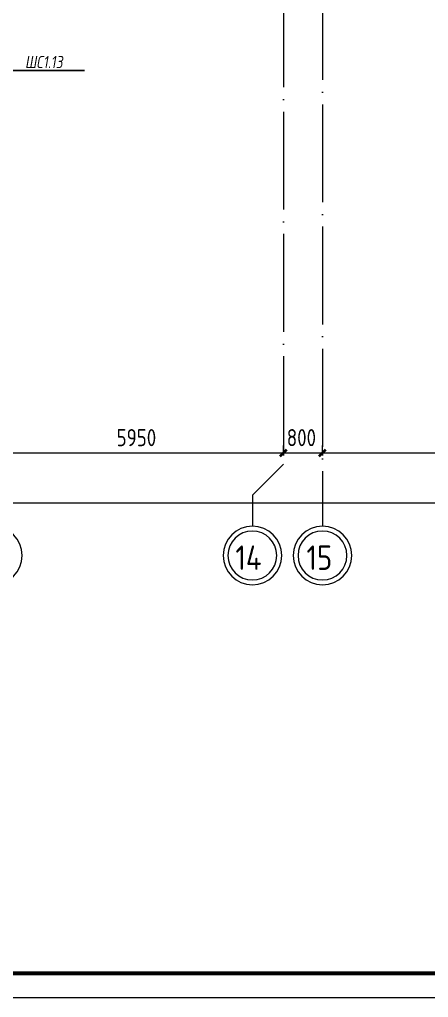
# Model space of a CAD drawing. Header units: millimetres. Extents: x -259793 to 1187961, y -549744 to 43070.
# Drawn here: x -28059 to -19685, y -43408 to -23410 of the extents above; entities that cross this region are included whole.
import ezdxf
from ezdxf import colors
from ezdxf.entities.mleader import LeaderData, LeaderLine
from ezdxf.math import Vec2, Vec3

# ---------------------------------------------------------------- set-up
doc = ezdxf.new("R2010")
doc.units = ezdxf.units.MM
doc.linetypes.add('ADSK_Линия сетки', pattern=[25, 20, -2.5, 0, -2.5])
for name, color, linetype, lineweight in [('RC-Выноски', 7, 'Continuous', 0), ('Оси', 252, 'Continuous', 9), ('ОФ_рамка', 8, 'Continuous', 60), ('Размеры', 7, 'Continuous', 9)]:
    doc.layers.add(name, color=color, linetype=linetype, lineweight=lineweight)
doc.styles.add('GOST Common_2', font='', dxfattribs={"width": 0.9, "height": 250})
doc.styles.add('GOST Common_4', font='', dxfattribs={"height": 7})
doc.styles.add('RubezhCAD', font='', dxfattribs={"oblique": 10})
doc.styles.get('GOST Common_2').set_extended_font_data('GOST type B')
doc.styles.get('GOST Common_4').set_extended_font_data('GOST 2.304 type A')
doc.styles.get('RubezhCAD').set_extended_font_data('GOST type A')

# ---------------------------------------------------------------- blocks, each defined once
blk = doc.blocks.new('А0')
at = {"layer": 'ОФ_рамка', "color": 0, "linetype": 'Continuous', "ltscale": 100}
blk.add_lwpolyline([(224168, -393217), (340568, -393217)], dxfattribs=at)
at = {"layer": 'ОФ_рамка', "color": 0, "linetype": 'Continuous', "lineweight": 5, "ltscale": 100}
blk.add_lwpolyline([(222168, -393717), (341068, -393717)], dxfattribs=at)
blk = doc.blocks.new('1 этаж')
at = {"layer": 'Оси', "color": 251, "linetype": 'ADSK_Линия сетки', "ltscale": 100, "true_color": 0x636466}
for p, q in [((-22656, 32207), (-22656, -32500)), ((-21856, -2644), (-21856, -33770))]:
    blk.add_line(p, q, dxfattribs=at)
at = {"layer": 'Оси', "color": 251, "ltscale": 100, "true_color": 0x636466}
for p, q in [((-22656, -32500), (-23291, -33135)), ((-23291, -33135), (-23291, -33770))]:
    blk.add_line(p, q, dxfattribs=at)
at = {"layer": 'Оси', "color": 251, "lineweight": 20, "true_color": 0x636466}
for centre, radius, start, end in [((-28606, -34370), 600, 0, 180), ((-23291, -34370), 600, 0, 180), ((-21856, -34370), 600, 0, 180), ((-23291, -34370), 500, 0, 180), ((-21856, -34370), 500, 0, 180), ((-28606, -34370), 600, 180, 0), ((-23291, -34370), 600, 180, 0), ((-23291, -34370), 500, 180, 0), ((-21856, -34370), 600, 180, 0), ((-21856, -34370), 500, 180, 0)]:
    blk.add_arc(centre, radius, start, end, dxfattribs=at)
at = {"layer": 'Размеры', "color": 251, "lineweight": 20, "true_color": 0x636466}
for p, q in [((-22656, -32273), (-22656, -32123)), ((-22656, -32273), (-22656, -32123)), ((-21856, -32273), (-21856, -32123)), ((-21856, -32273), (-21856, -32123)), ((-28606, -32273), (-22656, -32273)), ((-22656, -32273), (-22656, -32323)), ((-22656, -32273), (-21856, -32273)), ((-22656, -32273), (-22656, -32323)), ((-21856, -32273), (-21856, -32323)), ((-21856, -32273), (-16656, -32273)), ((-21856, -32273), (-21856, -32323)), ((-65606, -33291), (2294, -33291))]:
    blk.add_line(p, q, dxfattribs=at)
at = {"layer": 'Размеры', "color": 251, "lineweight": 40, "true_color": 0x636466}
for p, q in [((-22656, -32273), (-22727, -32343)), ((-22656, -32273), (-22727, -32343)), ((-22656, -32273), (-22585, -32202)), ((-22656, -32273), (-22585, -32202)), ((-21856, -32273), (-21927, -32343)), ((-21856, -32273), (-21927, -32343)), ((-21856, -32273), (-21785, -32202)), ((-21856, -32273), (-21785, -32202))]:
    blk.add_line(p, q, dxfattribs=at)
at = {"layer": 'Оси', "color": 251, "true_color": 0x636466, "style": 'GOST Common_2', "width": 0.9}
for s, p in [('14', (-23639, -34665)), ('15', (-22183, -34665))]:
    blk.add_text(s, height=500, dxfattribs=at).set_placement(p)
at = {"layer": 'Размеры', "color": 251, "lineweight": 20, "true_color": 0x636466, "char_height": 350, "attachment_point": 1, "line_spacing_factor": 1.022761, "style": 'GOST Common_4'}
for s, insert, width in [('5950', (-26072, -31785), 1059.58), ('800', (-22587, -31785), 794.69)]:
    blk.add_mtext(s, dxfattribs=dict(at, insert=insert, width=width))

msp = doc.modelspace()

# ---------------------------------------------------------------- block references
msp.add_blockref('1 этаж', (0, 0))
at = {"layer": 'ОФ_рамка', "color": 0, "lineweight": -2}
msp.add_blockref('А0', (-309601.58092, 350308.61874), dxfattribs=at)

# ---------------------------------------------------------------- next in the draw order: leaders
at = {"layer": 'RC-Выноски', "ltscale": 0.01}
ml = msp.add_multileader_mtext('Standard', dxfattribs=at)
ml.set_content('ШС1.13', color=256, style='RubezhCAD')
ml.set_leader_properties()
ml.build(insert=Vec2(0, 0))
ml.multileader.update_dxf_attribs({"has_text_frame": 1, "text_left_attachment_type": 6, "text_right_attachment_type": 6, "dogleg_length": 2, "arrow_head_size": 400, "scale": 100})
ctx = ml.context
ctx.base_point, ctx.scale, ctx.char_height, ctx.arrow_head_size, ctx.landing_gap_size, ctx.plane_origin = Vec3(-28047.54103, -24454), 100, 250, 400, 100, Vec3(-316699.44832, -69809.75197)
ctx.left_attachment, ctx.right_attachment = 6, 6
notes = []
notes.append((ctx, [(0, (1, 1, 0), (-28101.21533, -24454), (1, 0), 53.6743, [(0, [(-30588.22335, -24454)], 0, [])])]))
ctx.mtext.insert, ctx.mtext.flow_direction = Vec3(-27947.54103, -24154), 5
ctx.mtext.has_bg_fill, ctx.mtext.bg_color, ctx.mtext.bg_scale_factor, ctx.mtext.bg_transparency, ctx.mtext.use_window_bg_color = 1, -1027028792, 1.5, 0, 1
for ctx, leaders in notes:
    for number, flags, end, landing, length, lines in leaders:
        leader = LeaderData()
        leader.index, (leader.has_last_leader_line, leader.has_dogleg_vector, leader.attachment_direction) = number, flags
        leader.last_leader_point, leader.dogleg_vector, leader.dogleg_length = Vec3(end), Vec3(landing), length
        for number, points, colour, breaks in lines:
            line = LeaderLine()
            line.index, line.vertices, line.color, line.breaks = number, Vec3.list(points), colors.encode_raw_color(colour), breaks
            leader.lines.append(line)
        ctx.leaders.append(leader)

doc.saveas('drawing.dxf')
